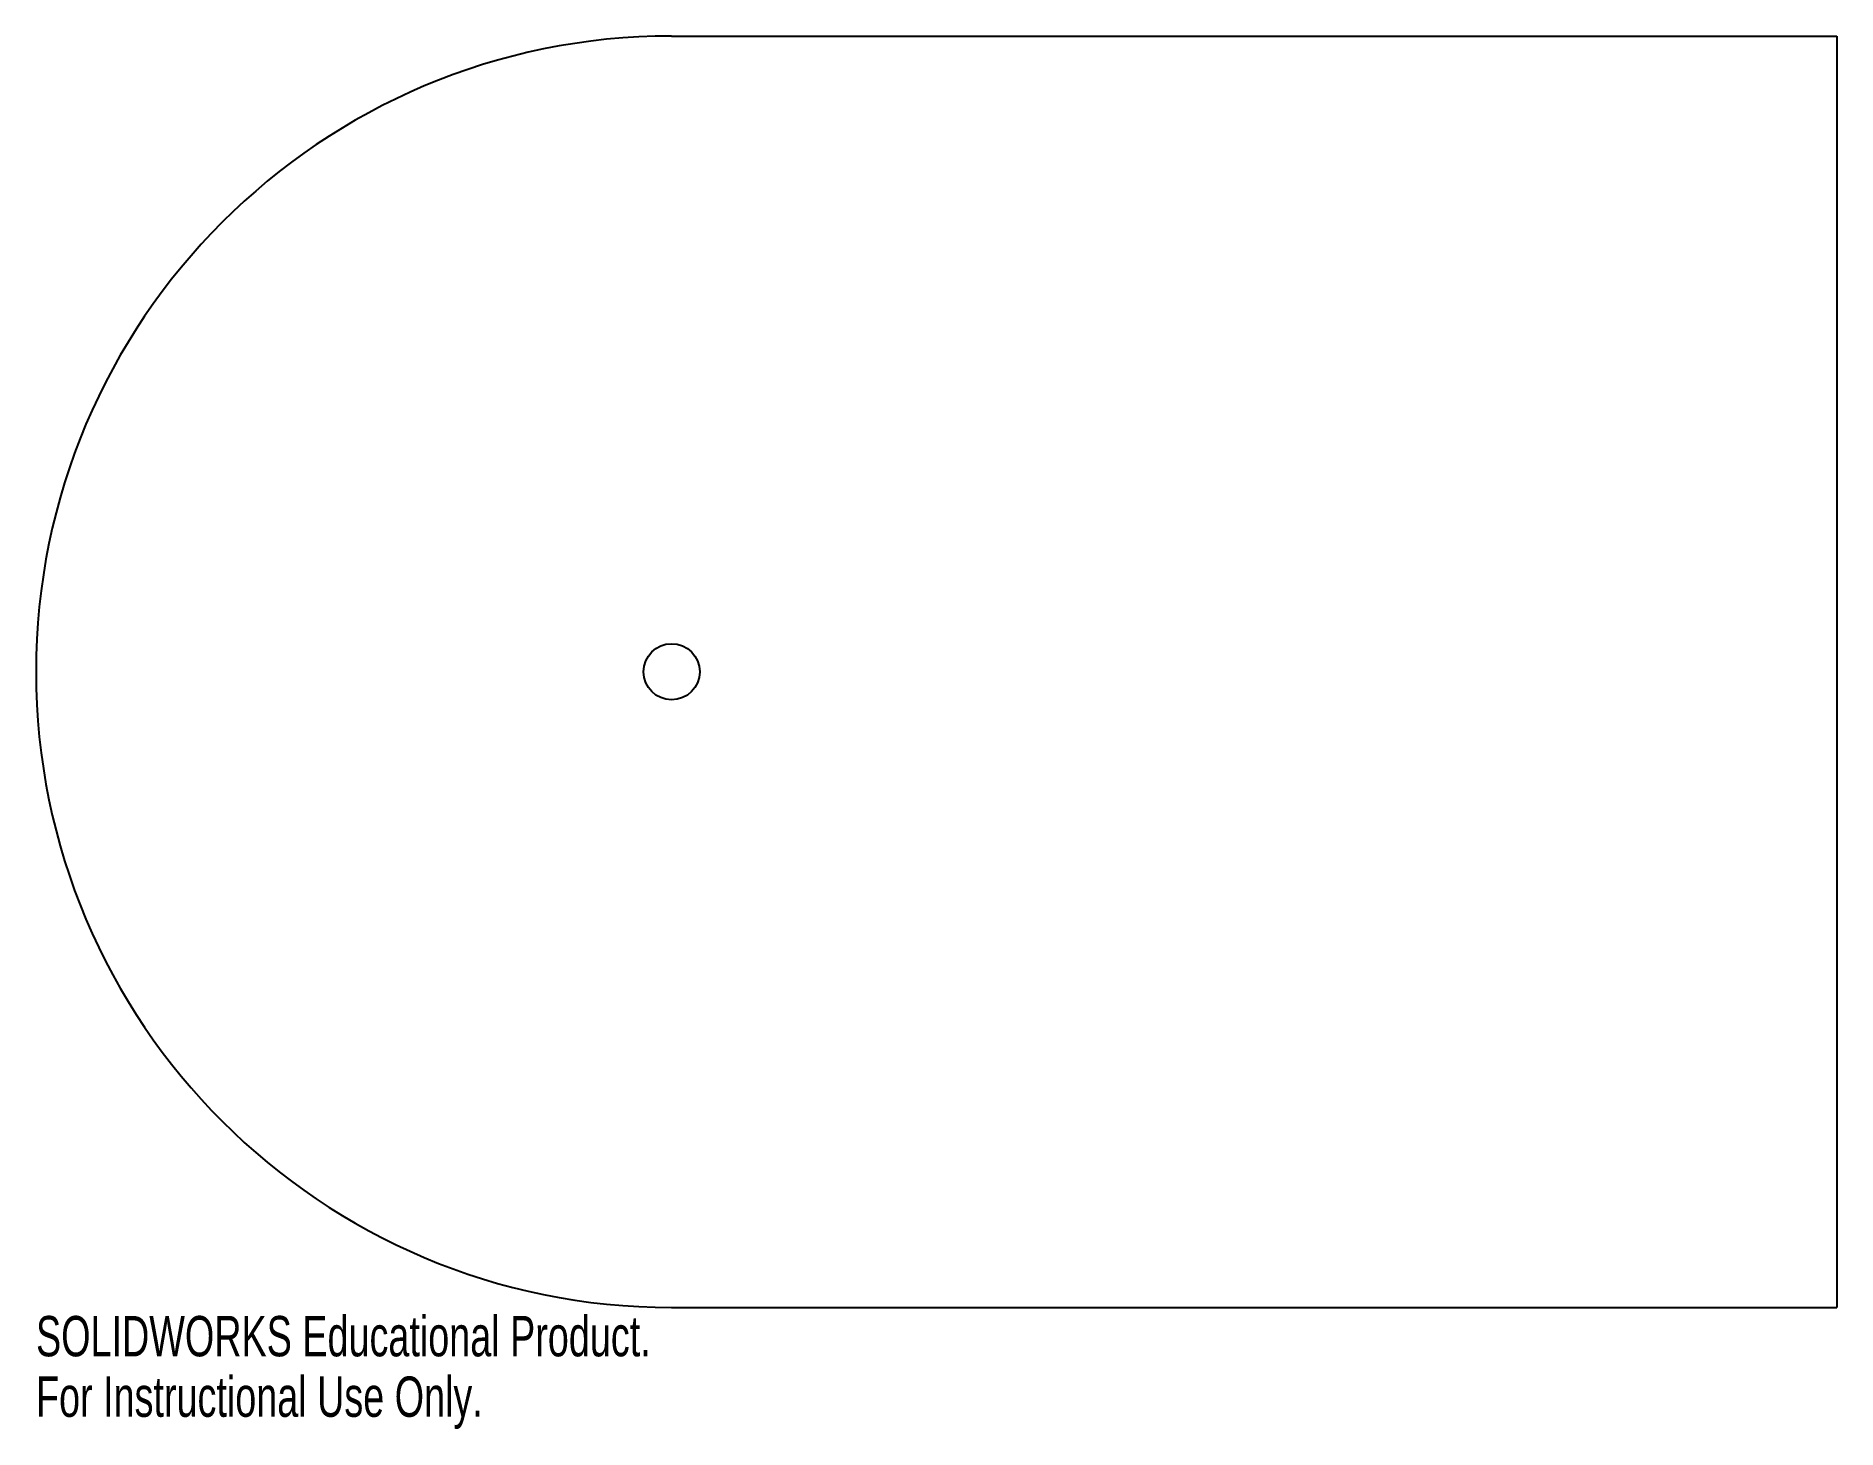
# Model space of a CAD drawing. Header units: inches. Extents: x -3 to 5.5, y -3.57 to 3.
import ezdxf

# ---------------------------------------------------------------- set-up
doc = ezdxf.new("R2010")
doc.units = ezdxf.units.IN
doc.header["$MEASUREMENT"] = 0
doc.styles.add('SLDTEXTSTYLE0', font='TXT', dxfattribs={"width": 0.7})

msp = doc.modelspace()

# ---------------------------------------------------------------- linework, layer by layer
at = {"color": 7, "linetype": 'Continuous', "lineweight": 25}
for p, q in [((0, 3), (5.5, 3)), ((5.5, 3), (5.5, -3)), ((0, -3), (5.5, -3))]:
    msp.add_line(p, q, dxfattribs=at)
msp.add_circle((0, 0), 0.1325, dxfattribs=at)
msp.add_arc((0, 0), 3, 90, 270, dxfattribs=at)

# ---------------------------------------------------------------- texts
at = {"color": 7, "linetype": 'Continuous', "char_height": 0.1903, "attachment_point": 1, "style": 'SLDTEXTSTYLE0'}
for s, insert in [('SOLIDWORKS Educational Product.', (-3, -3.0401)), ('For Instructional Use Only.', (-3, -3.3256))]:
    msp.add_mtext(s, dxfattribs=dict(at, insert=insert))

doc.saveas('drawing.dxf')
